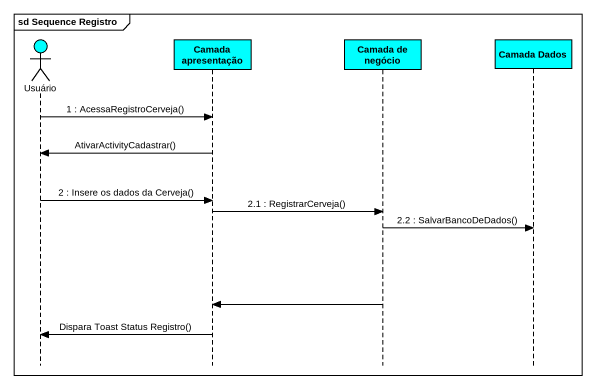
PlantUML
@startuml
mainframe sd Sequence Registro
hide footbox
actor Usuário #00FFFF
participant "Camada apresentação" as Camada_apresentação #00FFFF
participant "Camada de negócio" as Camada_de_negócio #00FFFF
participant "Camada Dados" as Camada_Dados #00FFFF

Usuário -> Camada_apresentação : 1 : AcessaRegistroCerveja()
Camada_apresentação -> Usuário : AtivarActivityCadastrar()
Usuário -> Camada_apresentação : 2 : Insere os dados da Cerveja()
Camada_apresentação -> Camada_de_negócio : 2.1 : RegistrarCerveja()
Camada_de_negócio -> Camada_Dados : 2.2 : SalvarBancoDeDados()
Camada_de_negócio -> Camada_apresentação
Camada_apresentação -> Usuário : Dispara Toast Status Registro()
@enduml
